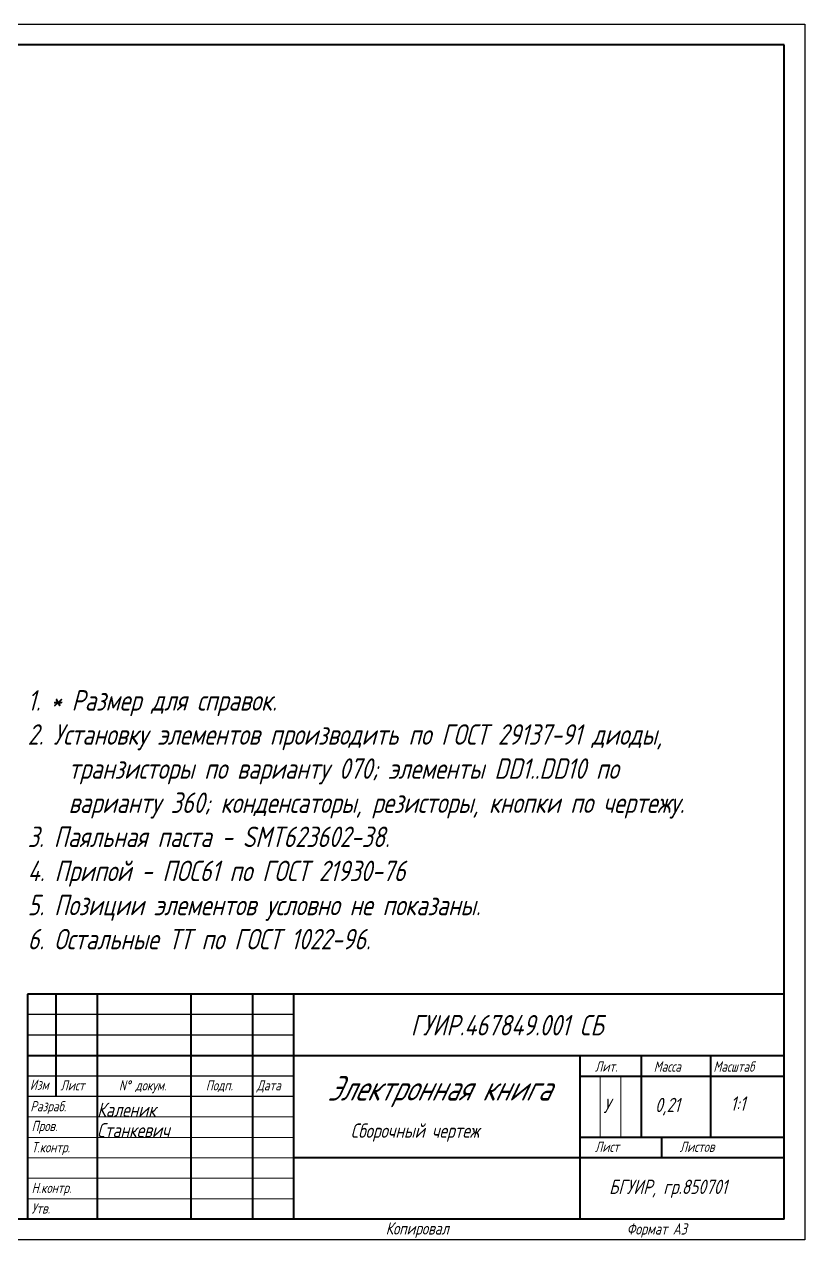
# Model space of a CAD drawing. Extents: x 3177 to 3597, y 105 to 402.
# Drawn here: x 3406.7 to 3597.5, y 105 to 402 of the extents above; entities that cross this region are included whole.
import ezdxf

# ---------------------------------------------------------------- set-up
doc = ezdxf.new("R2010")
doc.units = 0
doc.header["$MEASUREMENT"] = 0
doc.layers.get('0').update_dxf_attribs({"linetype": 'CONTINUOUS'})
doc.layers.add('KONTUR', color=7, linetype='CONTINUOUS')
for name, color, linetype, lineweight in [('Основная', 7, 'CONTINUOUS', 40), ('текст', 7, 'CONTINUOUS', 30), ('тонкая', 7, 'CONTINUOUS', 20)]:
    doc.layers.add(name, color=color, linetype=linetype, lineweight=lineweight)
doc.styles.add('стиль1', font='romans.shx', dxfattribs={"width": 0.75, "oblique": 15, "height": 3.5})

msp = doc.modelspace()

# ---------------------------------------------------------------- linework, layer by layer
for p, q in [((3472.5, 160), (3407.5, 160)), ((3472.5, 155), (3407.5, 155)), ((3472.5, 145), (3407.5, 145)), ((3472.5, 140), (3407.5, 140)), ((3542.5, 110), (3542.5, 110))]:
    msp.add_line(p, q)
at = {"layer": 'KONTUR'}
for p, q in [((3177.5, 402), (3597.5, 402)), ((3597.5, 402), (3597.5, 105)), ((3597.5, 105), (3177.5, 105))]:
    msp.add_line(p, q, dxfattribs=at)
at = {"layer": 'Основная'}
for p, q in [((3592.5, 397), (3185.5, 397)), ((3592.5, 110), (3592.5, 397)), ((3407.5, 165), (3407.5, 110)), ((3592.5, 165), (3407.5, 165)), ((3414.5, 140), (3414.5, 165)), ((3424.5, 165), (3424.5, 110)), ((3447.5, 110), (3447.5, 165)), ((3462.5, 165), (3462.5, 110)), ((3472.5, 165), (3472.5, 110)), ((3407.5, 150), (3592.5, 150)), ((3542.5, 150), (3542.5, 110)), ((3557.5, 150), (3557.5, 130)), ((3574.5, 150), (3574.5, 130)), ((3542.5, 145), (3592.5, 145)), ((3592.5, 130), (3542.5, 130)), ((3562.5, 130), (3562.5, 125)), ((3592.5, 125), (3472.5, 125)), ((3592.5, 110), (3185.5, 110))]:
    msp.add_line(p, q, dxfattribs=at)
at = {"layer": 'тонкая'}
for p, q in [((3547.488, 144.791), (3547.488, 130)), ((3552.566, 144.791), (3552.566, 130)), ((3407.5, 135), (3472.5, 135)), ((3472.5, 130), (3407.5, 130)), ((3472.5, 125), (3407.5, 125))]:
    msp.add_line(p, q, dxfattribs=at)
for points in [[(3407.5, 120), (3472.5, 120)], [(3407.5, 115), (3472.5, 115)]]:
    msp.add_lwpolyline(points, dxfattribs=at)

# ---------------------------------------------------------------- texts
at = {"insert": (3402.5, 239.289), "char_height": 5, "attachment_point": 1, "style": 'стиль1'}
msp.add_mtext_dynamic_manual_height_columns('\\pxi-3,l4,t4;1. * Размер для справок.\\P\\pi-2,l3;2. Установку элементов производить по ГОСТ 29137-91 диоды, транзисторы по варианту 070; элементы DD1..DD10 по варианту 360; конденсаторы, резисторы, кнопки по чертежу.\\P\\pi-3,l4;3. Паяльная паста - SMT623602-38.\\P4. Припой - ПОС61 по ГОСТ 21930-76\\P5. Позиции элементов условно не показаны.\\P6. Остальные ТТ по ГОСТ 1022-96.', width=182.5, gutter_width=17.5, heights=[0], dxfattribs=at)
at = {"layer": 'текст', "style": 'стиль1', "oblique": 15, "width": 0.75}
for s, height, p in [('ГУИР.467849.001 СБ', 5, (3501.179, 154.914)), ('Лит.', 2.5, (3546.218, 146.065)), ('Масса', 2.5, (3560.592, 146.065)), ('Масштаб', 2.5, (3575.185, 146.065)), ('Изм', 2.5, (3408.045, 141.612)), ('Лист', 2.5, (3415.521, 141.462)), ('N%%d докум. ', 2.5, (3429.805, 141.462)), ('Подп.', 2.5, (3451.057, 141.462)), ('Дата', 2.5, (3463.508, 141.462)), ('0,21', 3.5, (3560.905, 136.169)), ('1:1', 3.5, (3579.344, 136.509)), ('Разраб.', 2.5, (3408.161, 136.361)), ('Каленик', 3.5, (3424.5, 135)), ('У', 3.5, (3548.246, 135.942)), ('Пров.', 2.5, (3408.462, 131.529)), ('Станкевич', 3.5, (3424.5, 130)), ('Сборочный чертеж', 3.5, (3486.483, 129.892)), ('Т.контр.', 2.5, (3408.462, 126.334)), ('Лист', 2.5, (3546.218, 126.451)), ('Листов', 2.5, (3566.942, 126.451)), ('Н.контр.', 2.5, (3408.462, 116.412)), ('БГУИР, гр.850701', 3.5, (3549.669, 116.167)), ('Утв.', 2.5, (3408.462, 111.392)), ('Копировал', 3, (3495.036, 106.25)), ('Формат А3', 2.75, (3553.964, 106.25))]:
    msp.add_text(s, height=height, dxfattribs=at).set_placement(p)
at = {"layer": 'текст', "insert": (3472.5, 145), "char_height": 6, "attachment_point": 1, "style": 'стиль1'}
msp.add_mtext_dynamic_manual_height_columns('\\pxqc;{\\fISOCPEUR|b0|i1|c204|p34;Электронная книга}', width=71.09073, gutter_width=50, heights=[20.899], dxfattribs=at)

doc.saveas('drawing.dxf')
